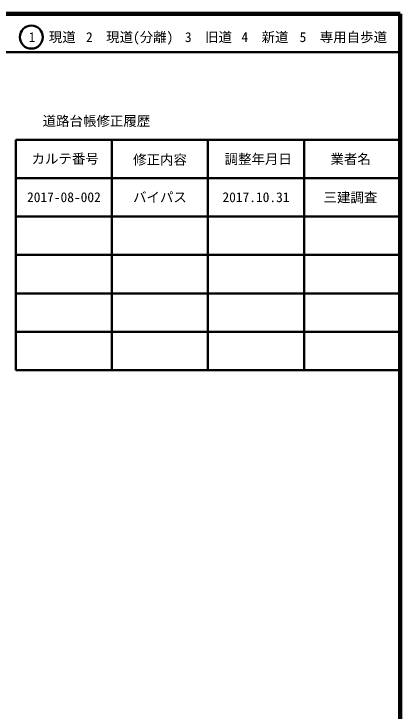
# Model space of a CAD drawing. Units: millimetres, scale not verified. Extents: x 40000 to 1780024, y 20000 to 394439.
# Drawn here: x 1679524 to 1780024, y 212796 to 394439 of the extents above; entities that cross this region are included whole.
import ezdxf
from ezdxf.enums import TextEntityAlignment as Align

# ---------------------------------------------------------------- set-up
doc = ezdxf.new("R2010")
doc.units = ezdxf.units.MM
doc.header["$LTSCALE"] = 1000
for name, color, linetype, lineweight in [('M-TTL', 1, 'Continuous', 35), ('M-TTL-FRAM', 2, 'Continuous', 50), ('M-TTL-LINE', 7, 'Continuous', 50)]:
    doc.layers.add(name, color=color, linetype=linetype, lineweight=lineweight)
doc.layers.add('M-TTL-TXT', color=7, linetype='Continuous')
doc.styles.add('ＭＳ ゴシック', font='')
doc.styles.get('ＭＳ ゴシック').set_extended_font_data('MS Gothic')

msp = doc.modelspace()

# ---------------------------------------------------------------- linework, layer by layer
at = {"layer": 'M-TTL', "color": 2, "lineweight": 140}
for p, q in [((1780024, 394439), (1140024, 394439)), ((1780024, 34439), (1780024, 394439))]:
    msp.add_line(p, q, dxfattribs=at)
at = {"layer": 'M-TTL-FRAM'}
for p, q in [((1680024, 361636), (1680024, 301636)), ((1680024, 361636), (1780024, 361636)), ((1680024, 301636), (1780024, 301636))]:
    msp.add_line(p, q, dxfattribs=at)
at = {"layer": 'M-TTL-LINE'}
for p, q in [((1140024, 384439), (1780024, 384439)), ((1705024, 361636), (1705024, 301636)), ((1730024, 361636), (1730024, 301636)), ((1755024, 361636), (1755024, 301636)), ((1680024, 351636), (1780024, 351636)), ((1680024, 341636), (1780024, 341636)), ((1680024, 331636), (1780024, 331636)), ((1680024, 321636), (1780024, 321636)), ((1680024, 311636), (1780024, 311636))]:
    msp.add_line(p, q, dxfattribs=at)
msp.add_circle((1684055, 388397), 3000, dxfattribs=at)

# ---------------------------------------------------------------- texts
at = {"layer": 'M-TTL-TXT', "style": 'ＭＳ ゴシック'}
for s, p in [('1\u3000現道', (1689472, 388397)), ('2\u3000現道(分離)', (1709643, 388397)), ('3\u3000旧道', (1730145, 388397)), ('4\u3000新道', (1744848, 388397)), ('5\u3000専用自歩道', (1765253, 388397)), ('道路台帳修正履歴', (1700993, 366552)), ('カルテ番号', (1692864, 356716)), ('修正内容', (1717533, 356462)), ('調整年月日', (1743113, 356636)), ('業者名', (1767159, 356636)), ('2017-08-002', (1692524, 346685)), ('バイパス', (1717524, 346685)), ('2017.10.31', (1742524, 346685)), ('三建調査', (1767101, 346628))]:
    msp.add_text(s, height=2566, dxfattribs=at).set_placement(p, align=Align.MIDDLE_CENTER)

doc.saveas('drawing.dxf')
